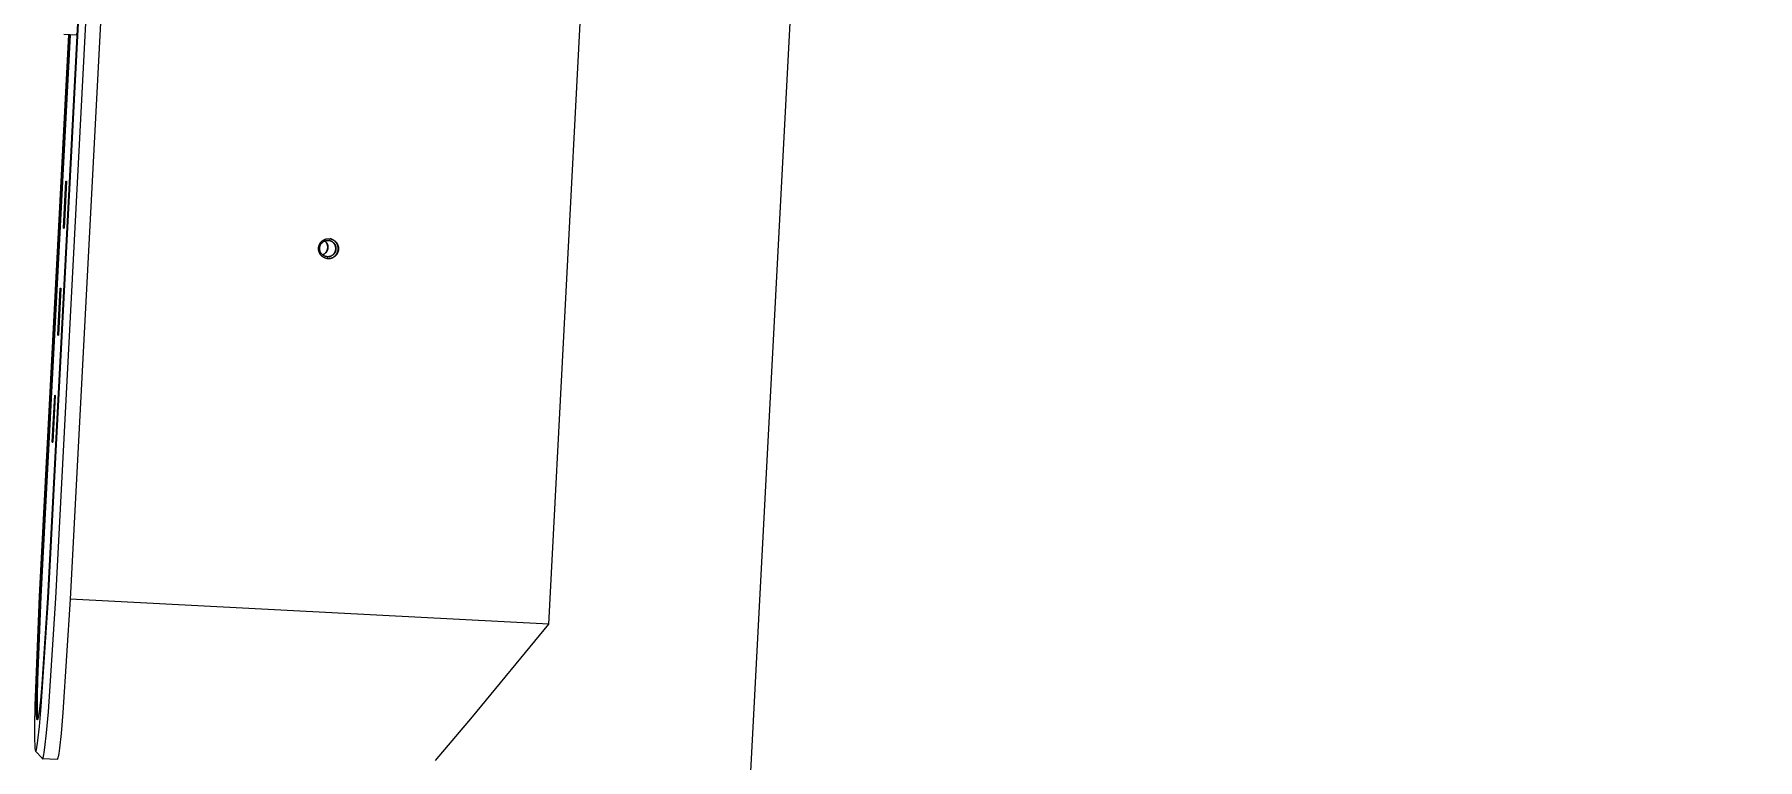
# Model space of a CAD drawing. Header units: millimetres. Extents: x 492 to 7139, y 278 to 5201.
# Drawn here: x 3742.8 to 4217.4, y 3111 to 3310.5 of the extents above; entities that cross this region are included whole.
import ezdxf

# ---------------------------------------------------------------- set-up
doc = ezdxf.new("R2010")
doc.units = ezdxf.units.MM
doc.layers.add('ZANO_R', color=7, linetype='Continuous', lineweight=0)
doc.layers.add('ZANO_W', color=1, linetype='Continuous', lineweight=0)
doc.styles.get("Standard").update_dxf_attribs({"font": 'arial.ttf'})
doc.dimstyles.new('pl i ang', dxfattribs={"dimtxt": 50, "dimasz": 50, "dimexe": 1.25, "dimexo": 0.625, "dimgap": 10, "dimtad": 1, "dimtoh": 1, "dimtxsty": 'Standard', "dimcen": 2.5, "dimclrd": 1, "dimclre": 1, "dimclrt": 1, "dimadec": 0, "dimazin": 0, "dimtfac": 1, "dimtmove": 0, "dimatfit": 3, "dimfxl": 1, "dimarcsym": 1})

# ---------------------------------------------------------------- blocks, each defined once
blk = doc.blocks.new('*D401')
at = {"layer": 'ZANO_W', "color": 1, "lineweight": -2}
blk.add_arc((3923.3, 2788.65), 669.35, 3.42447, 83.57553, dxfattribs=at)
at = {"layer": 'ZANO_W', "color": 1}
for points in [[(3998.75, 3460.44), (3997.65, 3447.15), (3958.33, 3457.08)], [(4584.8, 2828.43), (4598.12, 2828.83), (4592.65, 2788.65)]]:
    blk.add_solid(points, dxfattribs=at)
at = {"layer": 'ZANO_W', "color": 1, "insert": (4431.09, 3270.52), "char_height": 40, "attachment_point": 5, "rotation": 313.5}
blk.add_mtext('87%%d', dxfattribs=at)

msp = doc.modelspace()

# ---------------------------------------------------------------- linework, layer by layer
at = {"layer": 'ZANO_R'}
for p, q in [((4033.78, 4896.64), (3923.8, 2798.05)), ((3767.32, 3554.96), (3746.41, 3155.51)), ((3746.67, 3155.47), (3767.58, 3554.92)), ((3748.73, 3155.35), (3769.64, 3554.8)), ((3773.63, 3554.59), (3752.72, 3155.14)), ((3884.48, 3148.26), (3905.39, 3547.71)), ((3752.22, 3310.45), (3744.12, 3155.89)), ((3744.38, 3155.84), (3752.48, 3310.43)), ((3752.68, 3310.42), (3744.59, 3155.83)), ((3754.45, 3310.33), (3750.96, 3310.51)), ((3754.45, 3310.33), (3754.54, 3310.82)), ((3750.82, 3257.24), (3751.5, 3270.14)), ((3751.68, 3270.11), (3751, 3257.21)), ((3751.5, 3270.14), (3751.68, 3270.11)), ((3751, 3257.21), (3750.82, 3257.24)), ((3750.82, 3257.24), (3751, 3257.23)), ((3821.08, 3251.71), (3821.09, 3251.8)), ((3821.08, 3251.61), (3821.08, 3251.71)), ((3821.08, 3251.51), (3821.08, 3251.61)), ((3821.08, 3251.42), (3821.08, 3251.51)), ((3821.09, 3251.32), (3821.08, 3251.42)), ((3821.09, 3251.8), (3821.1, 3251.9)), ((3821.1, 3251.23), (3821.09, 3251.32)), ((3821.1, 3251.9), (3821.11, 3251.99)), ((3821.11, 3251.13), (3821.1, 3251.23)), ((3821.11, 3251.99), (3821.13, 3252.09)), ((3821.13, 3251.04), (3821.11, 3251.13)), ((3821.13, 3252.09), (3821.15, 3252.18)), ((3821.15, 3250.94), (3821.13, 3251.04)), ((3821.15, 3252.18), (3821.17, 3252.27)), ((3821.17, 3250.85), (3821.15, 3250.94)), ((3821.17, 3252.27), (3821.2, 3252.37)), ((3821.2, 3250.76), (3821.17, 3250.85)), ((3821.2, 3252.37), (3821.23, 3252.46)), ((3821.23, 3250.67), (3821.2, 3250.76)), ((3821.23, 3252.46), (3821.26, 3252.55)), ((3821.26, 3250.58), (3821.23, 3250.67)), ((3821.26, 3252.55), (3821.3, 3252.64)), ((3821.3, 3250.49), (3821.26, 3250.58)), ((3821.3, 3252.64), (3821.34, 3252.72)), ((3821.34, 3250.4), (3821.3, 3250.49)), ((3821.34, 3252.72), (3821.38, 3252.81)), ((3821.38, 3252.81), (3821.42, 3252.9)), ((3821.38, 3251.64), (3821.39, 3251.71)), ((3821.38, 3251.56), (3821.38, 3251.64)), ((3821.39, 3251.48), (3821.38, 3251.56)), ((3821.39, 3251.79), (3821.4, 3251.87)), ((3821.39, 3251.71), (3821.39, 3251.79)), ((3821.39, 3251.4), (3821.39, 3251.48)), ((3821.4, 3251.33), (3821.39, 3251.4)), ((3821.4, 3251.87), (3821.41, 3251.94)), ((3821.41, 3251.25), (3821.4, 3251.33)), ((3821.41, 3251.94), (3821.42, 3252.02)), ((3821.42, 3251.17), (3821.41, 3251.25)), ((3821.42, 3252.9), (3821.47, 3252.98)), ((3821.42, 3252.02), (3821.44, 3252.1)), ((3821.44, 3251.1), (3821.42, 3251.17)), ((3821.44, 3252.1), (3821.46, 3252.17)), ((3821.46, 3251.02), (3821.44, 3251.1)), ((3821.46, 3252.17), (3821.48, 3252.25)), ((3821.48, 3250.95), (3821.46, 3251.02)), ((3821.47, 3252.98), (3821.52, 3253.06)), ((3821.48, 3252.25), (3821.5, 3252.32)), ((3821.5, 3250.87), (3821.48, 3250.95)), ((3821.5, 3252.32), (3821.53, 3252.39)), ((3821.53, 3250.8), (3821.5, 3250.87)), ((3821.52, 3253.06), (3821.58, 3253.14)), ((3821.53, 3252.39), (3821.56, 3252.47)), ((3821.56, 3250.73), (3821.53, 3250.8)), ((3821.56, 3252.47), (3821.59, 3252.54)), ((3821.59, 3250.66), (3821.56, 3250.73)), ((3821.58, 3253.14), (3821.63, 3253.22)), ((3821.59, 3252.54), (3821.62, 3252.61)), ((3821.62, 3250.59), (3821.59, 3250.66)), ((3821.62, 3252.61), (3821.66, 3252.68)), ((3821.66, 3250.52), (3821.62, 3250.59)), ((3821.63, 3253.22), (3821.69, 3253.29)), ((3821.66, 3252.68), (3821.7, 3252.74)), ((3821.7, 3250.45), (3821.66, 3250.52)), ((3821.69, 3253.29), (3821.75, 3253.37)), ((3821.7, 3252.74), (3821.74, 3252.81)), ((3821.74, 3250.38), (3821.7, 3250.45)), ((3821.74, 3252.81), (3821.78, 3252.87)), ((3821.75, 3253.37), (3821.82, 3253.44)), ((3821.78, 3252.87), (3821.83, 3252.94)), ((3821.82, 3253.44), (3821.88, 3253.51)), ((3821.83, 3252.94), (3821.87, 3253)), ((3821.87, 3253), (3821.92, 3253.06)), ((3821.88, 3253.51), (3821.95, 3253.57)), ((3821.92, 3253.06), (3821.98, 3253.12)), ((3821.95, 3253.57), (3822.02, 3253.64)), ((3821.98, 3253.12), (3822.03, 3253.17)), ((3822.02, 3253.64), (3822.1, 3253.7)), ((3822.03, 3253.17), (3822.08, 3253.23)), ((3822.08, 3253.23), (3822.14, 3253.28)), ((3822.1, 3253.7), (3822.17, 3253.76)), ((3822.14, 3253.28), (3822.2, 3253.33)), ((3822.17, 3253.76), (3822.25, 3253.82)), ((3822.2, 3253.33), (3822.26, 3253.38)), ((3822.25, 3253.82), (3822.33, 3253.87)), ((3822.26, 3253.38), (3822.32, 3253.43)), ((3822.32, 3253.43), (3822.39, 3253.47)), ((3822.33, 3253.87), (3822.41, 3253.92)), ((3822.39, 3253.47), (3822.45, 3253.51)), ((3822.41, 3253.92), (3822.5, 3253.97)), ((3822.45, 3253.51), (3822.52, 3253.55)), ((3822.5, 3253.97), (3822.58, 3254.01)), ((3822.52, 3253.55), (3822.59, 3253.59)), ((3822.58, 3254.01), (3822.67, 3254.05)), ((3822.59, 3253.59), (3822.66, 3253.62)), ((3822.66, 3253.62), (3822.73, 3253.66)), ((3822.67, 3254.05), (3822.75, 3254.09)), ((3822.73, 3253.66), (3822.8, 3253.69)), ((3822.75, 3254.09), (3822.84, 3254.13)), ((3822.8, 3253.69), (3822.87, 3253.71)), ((3822.87, 3253.64), (3822.81, 3253.69)), ((3822.84, 3254.13), (3822.93, 3254.16)), ((3822.84, 3253.7), (3822.9, 3253.65)), ((3822.87, 3253.71), (3822.95, 3253.74)), ((3822.92, 3253.59), (3822.87, 3253.64)), ((3822.9, 3253.65), (3822.96, 3253.6)), ((3822.98, 3253.53), (3822.92, 3253.59)), ((3822.93, 3254.16), (3823.02, 3254.19)), ((3822.95, 3253.74), (3823.02, 3253.76)), ((3822.95, 3250.39), (3823.01, 3250.45)), ((3822.96, 3253.6), (3823.02, 3253.54)), ((3823.03, 3253.48), (3822.98, 3253.53)), ((3823.01, 3250.45), (3823.06, 3250.5)), ((3823.02, 3254.19), (3823.12, 3254.22)), ((3823.02, 3253.76), (3823.1, 3253.78)), ((3823.02, 3253.54), (3823.07, 3253.49)), ((3823.08, 3253.42), (3823.03, 3253.48)), ((3823.09, 3250.46), (3823.03, 3250.4)), ((3823.06, 3250.5), (3823.11, 3250.56)), ((3823.07, 3253.49), (3823.12, 3253.43)), ((3823.13, 3253.36), (3823.08, 3253.42)), ((3823.14, 3250.51), (3823.09, 3250.46)), ((3823.1, 3253.78), (3823.17, 3253.8)), ((3823.11, 3250.56), (3823.16, 3250.63)), ((3823.12, 3254.22), (3823.21, 3254.24)), ((3823.12, 3253.43), (3823.17, 3253.37)), ((3823.17, 3253.3), (3823.13, 3253.36)), ((3823.18, 3250.57), (3823.14, 3250.51)), ((3823.16, 3250.63), (3823.2, 3250.69)), ((3823.17, 3253.8), (3823.25, 3253.81)), ((3823.17, 3253.37), (3823.22, 3253.31)), ((3823.22, 3253.23), (3823.17, 3253.3)), ((3823.23, 3250.63), (3823.18, 3250.57)), ((3823.2, 3250.69), (3823.25, 3250.75)), ((3823.21, 3254.24), (3823.3, 3254.26)), ((3823.22, 3253.31), (3823.26, 3253.24)), ((3823.26, 3253.17), (3823.22, 3253.23)), ((3823.27, 3250.7), (3823.23, 3250.63)), ((3823.25, 3253.81), (3823.32, 3253.82)), ((3823.25, 3250.75), (3823.29, 3250.82)), ((3823.26, 3253.24), (3823.31, 3253.18)), ((3823.3, 3253.1), (3823.26, 3253.17)), ((3823.32, 3250.76), (3823.27, 3250.7)), ((3823.29, 3250.82), (3823.33, 3250.89)), ((3823.3, 3254.26), (3823.4, 3254.28)), ((3823.34, 3253.04), (3823.3, 3253.1)), ((3823.31, 3253.18), (3823.35, 3253.11)), ((3823.32, 3253.82), (3823.4, 3253.83)), ((3823.36, 3250.83), (3823.32, 3250.76)), ((3823.33, 3250.89), (3823.36, 3250.96)), ((3823.37, 3252.97), (3823.34, 3253.04)), ((3823.35, 3253.11), (3823.39, 3253.05)), ((3823.36, 3250.96), (3823.4, 3251.03)), ((3823.39, 3250.89), (3823.36, 3250.83)), ((3823.41, 3252.9), (3823.37, 3252.97)), ((3823.39, 3253.05), (3823.42, 3252.98)), ((3823.43, 3250.96), (3823.39, 3250.89)), ((3823.4, 3254.28), (3823.49, 3254.29)), ((3823.4, 3253.83), (3823.48, 3253.84)), ((3823.4, 3251.03), (3823.43, 3251.1)), ((3823.44, 3252.83), (3823.41, 3252.9)), ((3823.42, 3252.98), (3823.46, 3252.91)), ((3823.43, 3251.1), (3823.46, 3251.17)), ((3823.46, 3251.03), (3823.43, 3250.96)), ((3823.46, 3252.76), (3823.44, 3252.83)), ((3823.46, 3252.91), (3823.49, 3252.84)), ((3823.49, 3252.69), (3823.46, 3252.76)), ((3823.46, 3251.17), (3823.48, 3251.25)), ((3823.49, 3251.1), (3823.46, 3251.03)), ((3823.48, 3253.84), (3823.56, 3253.84)), ((3823.48, 3251.25), (3823.51, 3251.32)), ((3823.49, 3254.29), (3823.59, 3254.3)), ((3823.49, 3252.84), (3823.52, 3252.76)), ((3823.51, 3252.61), (3823.49, 3252.69)), ((3823.52, 3251.17), (3823.49, 3251.1)), ((3823.53, 3252.54), (3823.51, 3252.61)), ((3823.51, 3251.32), (3823.53, 3251.39)), ((3823.52, 3252.76), (3823.54, 3252.69)), ((3823.55, 3251.24), (3823.52, 3251.17)), ((3823.55, 3252.46), (3823.53, 3252.54)), ((3823.53, 3251.39), (3823.55, 3251.47)), ((3823.54, 3252.69), (3823.57, 3252.62)), ((3823.57, 3252.39), (3823.55, 3252.46)), ((3823.55, 3251.47), (3823.56, 3251.55)), ((3823.57, 3251.32), (3823.55, 3251.24)), ((3823.56, 3253.84), (3823.63, 3253.85)), ((3823.56, 3251.55), (3823.58, 3251.62)), ((3823.57, 3252.62), (3823.59, 3252.54)), ((3823.58, 3252.31), (3823.57, 3252.39)), ((3823.59, 3251.39), (3823.57, 3251.32)), ((3823.59, 3252.24), (3823.58, 3252.31)), ((3823.58, 3251.62), (3823.59, 3251.7)), ((3823.59, 3254.3), (3823.68, 3254.31)), ((3823.59, 3252.54), (3823.61, 3252.47)), ((3823.6, 3252.16), (3823.59, 3252.24)), ((3823.59, 3251.7), (3823.6, 3251.78)), ((3823.61, 3251.47), (3823.59, 3251.39)), ((3823.6, 3252.09), (3823.6, 3252.16)), ((3823.6, 3252.01), (3823.6, 3252.09)), ((3823.6, 3251.93), (3823.6, 3252.01)), ((3823.6, 3251.86), (3823.6, 3251.93)), ((3823.6, 3251.78), (3823.6, 3251.86)), ((3823.61, 3252.47), (3823.62, 3252.39)), ((3823.63, 3251.54), (3823.61, 3251.47)), ((3823.62, 3252.39), (3823.64, 3252.31)), ((3823.63, 3253.85), (3823.71, 3253.84)), ((3823.64, 3251.62), (3823.63, 3251.54)), ((3823.64, 3252.31), (3823.65, 3252.23)), ((3823.65, 3251.69), (3823.64, 3251.62)), ((3823.65, 3252.23), (3823.66, 3252.16)), ((3823.66, 3251.77), (3823.65, 3251.69)), ((3823.66, 3252.16), (3823.66, 3252.08)), ((3823.66, 3252.08), (3823.66, 3252)), ((3823.66, 3252), (3823.66, 3251.92)), ((3823.66, 3251.92), (3823.66, 3251.85)), ((3823.66, 3251.85), (3823.66, 3251.77)), ((3823.68, 3254.31), (3823.78, 3254.31)), ((3823.71, 3253.84), (3823.79, 3253.84)), ((3823.78, 3254.31), (3823.88, 3254.31)), ((3823.79, 3253.84), (3823.87, 3253.83)), ((3823.87, 3253.83), (3823.94, 3253.82)), ((3823.88, 3254.31), (3823.97, 3254.31)), ((3823.94, 3253.82), (3824.02, 3253.81)), ((3823.97, 3254.31), (3824.07, 3254.3)), ((3824.02, 3253.81), (3824.1, 3253.8)), ((3824.07, 3254.3), (3824.16, 3254.29)), ((3824.1, 3253.8), (3824.17, 3253.78)), ((3824.17, 3253.77), (3824.1, 3253.79)), ((3824.16, 3254.29), (3824.26, 3254.28)), ((3824.17, 3253.78), (3824.25, 3253.76)), ((3824.25, 3253.75), (3824.17, 3253.77)), ((3824.35, 3254.26), (3824.25, 3254.28)), ((3824.25, 3253.76), (3824.32, 3253.74)), ((3824.32, 3253.73), (3824.25, 3253.75)), ((3824.26, 3254.28), (3824.35, 3254.26)), ((3824.32, 3253.74), (3824.4, 3253.71)), ((3824.39, 3253.7), (3824.32, 3253.73)), ((3824.44, 3254.24), (3824.35, 3254.26)), ((3824.35, 3254.26), (3824.45, 3254.24)), ((3824.47, 3253.67), (3824.39, 3253.7)), ((3824.4, 3253.71), (3824.47, 3253.68)), ((3824.53, 3254.21), (3824.44, 3254.24)), ((3824.45, 3254.24), (3824.54, 3254.22)), ((3824.47, 3253.68), (3824.54, 3253.65)), ((3824.54, 3253.64), (3824.47, 3253.67)), ((3824.62, 3254.18), (3824.53, 3254.21)), ((3824.54, 3254.22), (3824.63, 3254.19)), ((3824.54, 3253.65), (3824.61, 3253.62)), ((3824.61, 3253.6), (3824.54, 3253.64)), ((3824.61, 3253.62), (3824.68, 3253.59)), ((3824.68, 3253.57), (3824.61, 3253.6)), ((3824.71, 3254.15), (3824.62, 3254.18)), ((3824.63, 3254.19), (3824.72, 3254.16)), ((3824.68, 3253.59), (3824.75, 3253.55)), ((3824.74, 3253.53), (3824.68, 3253.57)), ((3824.8, 3254.12), (3824.71, 3254.15)), ((3824.72, 3254.16), (3824.81, 3254.13)), ((3824.81, 3253.48), (3824.74, 3253.53)), ((3824.75, 3253.55), (3824.81, 3253.51)), ((3824.88, 3254.08), (3824.8, 3254.12)), ((3824.81, 3254.13), (3824.9, 3254.09)), ((3824.81, 3253.51), (3824.88, 3253.47)), ((3824.87, 3253.44), (3824.81, 3253.48)), ((3824.94, 3253.39), (3824.87, 3253.44)), ((3824.97, 3254.04), (3824.88, 3254.08)), ((3824.88, 3253.47), (3824.94, 3253.42)), ((3824.9, 3254.09), (3824.99, 3254.06)), ((3824.94, 3253.42), (3825.01, 3253.38)), ((3825, 3253.35), (3824.94, 3253.39)), ((3825.05, 3253.99), (3824.97, 3254.04)), ((3824.99, 3254.06), (3825.08, 3254.01)), ((3825.06, 3253.3), (3825, 3253.35)), ((3825.01, 3253.38), (3825.07, 3253.33)), ((3825.14, 3253.94), (3825.05, 3253.99)), ((3825.12, 3253.24), (3825.06, 3253.3)), ((3825.07, 3253.33), (3825.13, 3253.28)), ((3825.08, 3254.01), (3825.16, 3253.97)), ((3825.17, 3253.19), (3825.12, 3253.24)), ((3825.13, 3253.28), (3825.18, 3253.23)), ((3825.22, 3253.9), (3825.14, 3253.94)), ((3825.16, 3253.97), (3825.24, 3253.92)), ((3825.23, 3253.13), (3825.17, 3253.19)), ((3825.18, 3253.23), (3825.24, 3253.17)), ((3825.3, 3253.84), (3825.22, 3253.9)), ((3825.28, 3253.07), (3825.23, 3253.13)), ((3825.24, 3253.92), (3825.32, 3253.87)), ((3825.24, 3253.17), (3825.29, 3253.12)), ((3825.33, 3253.01), (3825.28, 3253.07)), ((3825.29, 3253.12), (3825.34, 3253.06)), ((3825.37, 3253.79), (3825.3, 3253.84)), ((3825.32, 3253.87), (3825.4, 3253.82)), ((3825.37, 3252.95), (3825.33, 3253.01)), ((3825.34, 3253.06), (3825.39, 3253)), ((3825.45, 3253.73), (3825.37, 3253.79)), ((3825.42, 3252.89), (3825.37, 3252.95)), ((3825.39, 3253), (3825.44, 3252.94)), ((3825.4, 3253.82), (3825.48, 3253.76)), ((3825.46, 3252.82), (3825.42, 3252.89)), ((3825.44, 3252.94), (3825.48, 3252.87)), ((3825.52, 3253.67), (3825.45, 3253.73)), ((3825.5, 3252.76), (3825.46, 3252.82)), ((3825.47, 3250.4), (3825.51, 3250.46)), ((3825.48, 3253.76), (3825.56, 3253.7)), ((3825.48, 3252.87), (3825.53, 3252.81)), ((3825.54, 3252.69), (3825.5, 3252.76)), ((3825.51, 3250.46), (3825.55, 3250.53)), ((3825.59, 3253.61), (3825.52, 3253.67)), ((3825.53, 3252.81), (3825.57, 3252.74)), ((3825.57, 3250.45), (3825.53, 3250.38)), ((3825.58, 3252.62), (3825.54, 3252.69)), ((3825.55, 3250.53), (3825.58, 3250.6)), ((3825.56, 3253.7), (3825.63, 3253.64)), ((3825.57, 3252.74), (3825.61, 3252.67)), ((3825.61, 3250.51), (3825.57, 3250.45)), ((3825.61, 3252.55), (3825.58, 3252.62)), ((3825.58, 3250.6), (3825.62, 3250.67)), ((3825.66, 3253.54), (3825.59, 3253.61)), ((3825.61, 3252.67), (3825.64, 3252.61)), ((3825.65, 3252.48), (3825.61, 3252.55)), ((3825.64, 3250.58), (3825.61, 3250.51)), ((3825.62, 3250.67), (3825.65, 3250.74)), ((3825.63, 3253.64), (3825.7, 3253.57)), ((3825.64, 3252.61), (3825.68, 3252.54)), ((3825.68, 3250.65), (3825.64, 3250.58)), ((3825.67, 3252.41), (3825.65, 3252.48)), ((3825.65, 3250.74), (3825.68, 3250.81)), ((3825.73, 3253.47), (3825.66, 3253.54)), ((3825.7, 3252.33), (3825.67, 3252.41)), ((3825.68, 3252.54), (3825.71, 3252.46)), ((3825.68, 3250.81), (3825.7, 3250.88)), ((3825.71, 3250.72), (3825.68, 3250.65)), ((3825.7, 3253.57), (3825.77, 3253.51)), ((3825.73, 3252.26), (3825.7, 3252.33)), ((3825.7, 3250.88), (3825.73, 3250.96)), ((3825.71, 3252.46), (3825.74, 3252.39)), ((3825.74, 3250.8), (3825.71, 3250.72)), ((3825.79, 3253.4), (3825.73, 3253.47)), ((3825.75, 3252.18), (3825.73, 3252.26)), ((3825.73, 3250.96), (3825.75, 3251.03)), ((3825.74, 3252.39), (3825.76, 3252.32)), ((3825.76, 3250.87), (3825.74, 3250.8)), ((3825.77, 3252.11), (3825.75, 3252.18)), ((3825.75, 3251.03), (3825.77, 3251.11)), ((3825.76, 3252.32), (3825.79, 3252.25)), ((3825.79, 3250.94), (3825.76, 3250.87)), ((3825.77, 3253.51), (3825.84, 3253.44)), ((3825.78, 3252.03), (3825.77, 3252.11)), ((3825.77, 3251.11), (3825.78, 3251.18)), ((3825.79, 3251.95), (3825.78, 3252.03)), ((3825.78, 3251.18), (3825.79, 3251.26)), ((3825.86, 3253.33), (3825.79, 3253.4)), ((3825.79, 3252.25), (3825.81, 3252.17)), ((3825.81, 3251.88), (3825.79, 3251.95)), ((3825.79, 3251.26), (3825.81, 3251.33)), ((3825.81, 3251.02), (3825.79, 3250.94)), ((3825.81, 3252.17), (3825.83, 3252.1)), ((3825.81, 3251.8), (3825.81, 3251.88)), ((3825.82, 3251.72), (3825.81, 3251.8)), ((3825.81, 3251.41), (3825.82, 3251.49)), ((3825.81, 3251.33), (3825.81, 3251.41)), ((3825.83, 3251.09), (3825.81, 3251.02)), ((3825.82, 3251.64), (3825.82, 3251.72)), ((3825.82, 3251.57), (3825.82, 3251.64)), ((3825.82, 3251.49), (3825.82, 3251.57)), ((3825.83, 3252.1), (3825.84, 3252.02)), ((3825.84, 3251.17), (3825.83, 3251.09)), ((3825.84, 3253.44), (3825.9, 3253.37)), ((3825.84, 3252.02), (3825.86, 3251.94)), ((3825.85, 3251.25), (3825.84, 3251.17)), ((3825.87, 3251.32), (3825.85, 3251.25)), ((3825.91, 3253.26), (3825.86, 3253.33)), ((3825.86, 3251.94), (3825.87, 3251.87)), ((3825.87, 3251.87), (3825.87, 3251.79)), ((3825.87, 3251.79), (3825.88, 3251.71)), ((3825.88, 3251.48), (3825.87, 3251.4)), ((3825.87, 3251.4), (3825.87, 3251.32)), ((3825.88, 3251.71), (3825.88, 3251.63)), ((3825.88, 3251.63), (3825.88, 3251.56)), ((3825.88, 3251.56), (3825.88, 3251.48)), ((3825.9, 3253.37), (3825.96, 3253.29)), ((3825.97, 3253.18), (3825.91, 3253.26)), ((3825.96, 3253.29), (3826.02, 3253.22)), ((3826.03, 3253.1), (3825.97, 3253.18)), ((3826.02, 3253.22), (3826.08, 3253.14)), ((3826.08, 3253.02), (3826.03, 3253.1)), ((3826.08, 3253.14), (3826.13, 3253.06)), ((3826.13, 3252.94), (3826.08, 3253.02)), ((3826.13, 3253.06), (3826.18, 3252.98)), ((3826.17, 3252.86), (3826.13, 3252.94)), ((3826.21, 3252.77), (3826.17, 3252.86)), ((3826.18, 3252.98), (3826.23, 3252.9)), ((3826.25, 3252.69), (3826.21, 3252.77)), ((3826.21, 3250.39), (3826.25, 3250.47)), ((3826.23, 3252.9), (3826.28, 3252.81)), ((3826.29, 3252.6), (3826.25, 3252.69)), ((3826.25, 3250.47), (3826.29, 3250.56)), ((3826.28, 3252.81), (3826.32, 3252.72)), ((3826.32, 3252.51), (3826.29, 3252.6)), ((3826.29, 3250.56), (3826.32, 3250.65)), ((3826.32, 3252.72), (3826.36, 3252.64)), ((3826.35, 3252.42), (3826.32, 3252.51)), ((3826.32, 3250.65), (3826.36, 3250.74)), ((3826.36, 3250.49), (3826.32, 3250.4)), ((3826.38, 3252.33), (3826.35, 3252.42)), ((3826.36, 3252.64), (3826.39, 3252.55)), ((3826.36, 3250.74), (3826.38, 3250.83)), ((3826.39, 3250.58), (3826.36, 3250.49)), ((3826.41, 3252.24), (3826.38, 3252.33)), ((3826.38, 3250.83), (3826.41, 3250.92)), ((3826.39, 3252.55), (3826.43, 3252.46)), ((3826.43, 3250.67), (3826.39, 3250.58)), ((3826.43, 3252.15), (3826.41, 3252.24)), ((3826.41, 3250.92), (3826.43, 3251.01)), ((3826.43, 3252.46), (3826.46, 3252.37)), ((3826.45, 3252.05), (3826.43, 3252.15)), ((3826.43, 3251.01), (3826.45, 3251.11)), ((3826.46, 3250.76), (3826.43, 3250.67)), ((3826.46, 3251.96), (3826.45, 3252.05)), ((3826.45, 3251.11), (3826.46, 3251.2)), ((3826.46, 3252.37), (3826.48, 3252.27)), ((3826.47, 3251.86), (3826.46, 3251.96)), ((3826.46, 3251.2), (3826.47, 3251.3)), ((3826.48, 3250.85), (3826.46, 3250.76)), ((3826.48, 3251.77), (3826.47, 3251.86)), ((3826.47, 3251.3), (3826.48, 3251.39)), ((3826.48, 3252.27), (3826.51, 3252.18)), ((3826.48, 3251.67), (3826.48, 3251.77)), ((3826.49, 3251.58), (3826.48, 3251.67)), ((3826.48, 3251.39), (3826.49, 3251.48)), ((3826.51, 3250.94), (3826.48, 3250.85)), ((3826.49, 3251.48), (3826.49, 3251.58)), ((3826.51, 3252.18), (3826.53, 3252.09)), ((3826.53, 3251.04), (3826.51, 3250.94)), ((3826.53, 3252.09), (3826.54, 3251.99)), ((3826.54, 3251.13), (3826.53, 3251.04)), ((3826.54, 3251.99), (3826.56, 3251.9)), ((3826.56, 3251.23), (3826.54, 3251.13)), ((3826.56, 3251.9), (3826.57, 3251.8)), ((3826.57, 3251.32), (3826.56, 3251.23)), ((3826.57, 3251.8), (3826.57, 3251.71)), ((3826.57, 3251.71), (3826.58, 3251.61)), ((3826.58, 3251.52), (3826.57, 3251.42)), ((3826.57, 3251.42), (3826.57, 3251.32)), ((3826.58, 3251.61), (3826.58, 3251.52)), ((3821.38, 3250.31), (3821.34, 3250.4)), ((3821.42, 3250.23), (3821.38, 3250.31)), ((3821.47, 3250.15), (3821.42, 3250.23)), ((3821.52, 3250.07), (3821.47, 3250.15)), ((3821.58, 3249.99), (3821.52, 3250.07)), ((3821.63, 3249.91), (3821.58, 3249.99)), ((3821.69, 3249.83), (3821.63, 3249.91)), ((3821.75, 3249.76), (3821.69, 3249.83)), ((3821.78, 3250.32), (3821.74, 3250.38)), ((3821.82, 3249.69), (3821.75, 3249.76)), ((3821.83, 3250.25), (3821.78, 3250.32)), ((3821.88, 3249.62), (3821.82, 3249.69)), ((3821.87, 3250.19), (3821.83, 3250.25)), ((3821.92, 3250.13), (3821.87, 3250.19)), ((3821.95, 3249.55), (3821.88, 3249.62)), ((3821.97, 3250.08), (3821.92, 3250.13)), ((3822.02, 3249.49), (3821.95, 3249.55)), ((3822.03, 3250.02), (3821.97, 3250.08)), ((3822.1, 3249.43), (3822.02, 3249.49)), ((3822.08, 3249.96), (3822.03, 3250.02)), ((3822.14, 3249.91), (3822.08, 3249.96)), ((3822.17, 3249.37), (3822.1, 3249.43)), ((3822.2, 3249.86), (3822.14, 3249.91)), ((3822.25, 3249.31), (3822.17, 3249.37)), ((3822.18, 3249.88), (3822.25, 3249.91)), ((3822.26, 3249.81), (3822.2, 3249.86)), ((3822.28, 3249.88), (3822.21, 3249.86)), ((3822.25, 3249.91), (3822.32, 3249.94)), ((3822.33, 3249.26), (3822.25, 3249.31)), ((3822.32, 3249.77), (3822.26, 3249.81)), ((3822.35, 3249.92), (3822.28, 3249.88)), ((3822.32, 3249.94), (3822.39, 3249.98)), ((3822.39, 3249.72), (3822.32, 3249.77)), ((3822.41, 3249.21), (3822.33, 3249.26)), ((3822.42, 3249.95), (3822.35, 3249.92)), ((3822.39, 3249.98), (3822.46, 3250.01)), ((3822.45, 3249.68), (3822.39, 3249.72)), ((3822.5, 3249.16), (3822.41, 3249.21)), ((3822.48, 3249.98), (3822.42, 3249.95)), ((3822.52, 3249.64), (3822.45, 3249.68)), ((3822.46, 3250.01), (3822.53, 3250.05)), ((3822.55, 3250.02), (3822.48, 3249.98)), ((3822.58, 3249.11), (3822.5, 3249.16)), ((3822.59, 3249.6), (3822.52, 3249.64)), ((3822.53, 3250.05), (3822.59, 3250.09)), ((3822.62, 3250.06), (3822.55, 3250.02)), ((3822.67, 3249.07), (3822.58, 3249.11)), ((3822.59, 3250.09), (3822.66, 3250.14)), ((3822.66, 3249.57), (3822.59, 3249.6)), ((3822.68, 3250.1), (3822.62, 3250.06)), ((3822.66, 3250.14), (3822.72, 3250.18)), ((3822.73, 3249.54), (3822.66, 3249.57)), ((3822.75, 3249.03), (3822.67, 3249.07)), ((3822.74, 3250.15), (3822.68, 3250.1)), ((3822.72, 3250.18), (3822.78, 3250.23)), ((3822.8, 3249.51), (3822.73, 3249.54)), ((3822.81, 3250.19), (3822.74, 3250.15)), ((3822.84, 3249), (3822.75, 3249.03)), ((3822.78, 3250.23), (3822.84, 3250.28)), ((3822.87, 3249.48), (3822.8, 3249.51)), ((3822.86, 3250.24), (3822.81, 3250.19)), ((3822.84, 3250.28), (3822.9, 3250.34)), ((3822.93, 3248.96), (3822.84, 3249)), ((3822.92, 3250.29), (3822.86, 3250.24)), ((3822.94, 3249.45), (3822.87, 3249.48)), ((3822.9, 3250.34), (3822.95, 3250.39)), ((3822.98, 3250.34), (3822.92, 3250.29)), ((3823.02, 3248.93), (3822.93, 3248.96)), ((3823.02, 3249.43), (3822.94, 3249.45)), ((3823.03, 3250.4), (3822.98, 3250.34)), ((3823.09, 3249.41), (3823.02, 3249.43)), ((3823.12, 3248.91), (3823.02, 3248.93)), ((3823.17, 3249.39), (3823.09, 3249.41)), ((3823.21, 3248.88), (3823.12, 3248.91)), ((3823.25, 3249.38), (3823.17, 3249.39)), ((3823.3, 3248.86), (3823.21, 3248.88)), ((3823.32, 3249.37), (3823.25, 3249.38)), ((3823.4, 3248.85), (3823.3, 3248.86)), ((3823.4, 3249.36), (3823.32, 3249.37)), ((3823.35, 3248.86), (3823.43, 3248.85)), ((3823.36, 3249.37), (3823.43, 3249.36)), ((3823.48, 3249.35), (3823.4, 3249.36)), ((3823.49, 3248.83), (3823.4, 3248.85)), ((3823.43, 3249.36), (3823.51, 3249.36)), ((3823.43, 3248.85), (3823.51, 3248.84)), ((3823.55, 3249.35), (3823.48, 3249.35)), ((3823.59, 3248.82), (3823.49, 3248.83)), ((3823.51, 3249.36), (3823.59, 3249.36)), ((3823.51, 3248.84), (3823.59, 3248.83)), ((3823.63, 3249.35), (3823.55, 3249.35)), ((3823.59, 3249.36), (3823.66, 3249.36)), ((3823.59, 3248.83), (3823.69, 3248.83)), ((3823.68, 3248.82), (3823.59, 3248.83)), ((3823.68, 3248.82), (3823.59, 3248.82)), ((3823.71, 3249.35), (3823.63, 3249.35)), ((3823.66, 3249.36), (3823.74, 3249.36)), ((3823.78, 3248.81), (3823.68, 3248.82)), ((3823.69, 3248.83), (3823.78, 3248.83)), ((3823.79, 3249.35), (3823.71, 3249.35)), ((3823.74, 3249.36), (3823.82, 3249.37)), ((3823.78, 3248.83), (3823.88, 3248.83)), ((3823.88, 3248.81), (3823.78, 3248.81)), ((3823.86, 3249.36), (3823.79, 3249.35)), ((3823.82, 3249.37), (3823.89, 3249.38)), ((3823.94, 3249.37), (3823.86, 3249.36)), ((3823.88, 3248.83), (3823.97, 3248.84)), ((3823.97, 3248.82), (3823.88, 3248.81)), ((3823.89, 3249.38), (3823.97, 3249.39)), ((3824.02, 3249.38), (3823.94, 3249.37)), ((3823.97, 3249.39), (3824.05, 3249.41)), ((3823.97, 3248.84), (3824.07, 3248.85)), ((3824.07, 3248.82), (3823.97, 3248.82)), ((3824.09, 3249.39), (3824.02, 3249.38)), ((3824.05, 3249.41), (3824.12, 3249.42)), ((3824.07, 3248.85), (3824.16, 3248.86)), ((3824.16, 3248.83), (3824.07, 3248.82)), ((3824.17, 3249.41), (3824.09, 3249.39)), ((3824.12, 3249.42), (3824.2, 3249.44)), ((3824.16, 3248.86), (3824.26, 3248.88)), ((3824.26, 3248.85), (3824.16, 3248.83)), ((3824.25, 3249.43), (3824.17, 3249.41)), ((3824.2, 3249.44), (3824.27, 3249.47)), ((3824.32, 3249.45), (3824.25, 3249.43)), ((3824.26, 3248.88), (3824.35, 3248.9)), ((3824.35, 3248.86), (3824.26, 3248.85)), ((3824.27, 3249.47), (3824.34, 3249.49)), ((3824.39, 3249.48), (3824.32, 3249.45)), ((3824.34, 3249.49), (3824.42, 3249.52)), ((3824.35, 3248.9), (3824.44, 3248.92)), ((3824.45, 3248.88), (3824.35, 3248.86)), ((3824.47, 3249.51), (3824.39, 3249.48)), ((3824.42, 3249.52), (3824.49, 3249.55)), ((3824.44, 3248.92), (3824.53, 3248.95)), ((3824.54, 3248.91), (3824.45, 3248.88)), ((3824.54, 3249.54), (3824.47, 3249.51)), ((3824.49, 3249.55), (3824.56, 3249.58)), ((3824.53, 3248.95), (3824.62, 3248.97)), ((3824.61, 3249.57), (3824.54, 3249.54)), ((3824.63, 3248.93), (3824.54, 3248.91)), ((3824.56, 3249.58), (3824.63, 3249.62)), ((3824.68, 3249.6), (3824.61, 3249.57)), ((3824.62, 3248.97), (3824.71, 3249.01)), ((3824.63, 3249.62), (3824.69, 3249.65)), ((3824.72, 3248.96), (3824.63, 3248.93)), ((3824.75, 3249.64), (3824.68, 3249.6)), ((3824.69, 3249.65), (3824.76, 3249.69)), ((3824.71, 3249.01), (3824.8, 3249.04)), ((3824.81, 3249), (3824.72, 3248.96)), ((3824.81, 3249.68), (3824.75, 3249.64)), ((3824.76, 3249.69), (3824.83, 3249.74)), ((3824.8, 3249.04), (3824.89, 3249.08)), ((3824.88, 3249.72), (3824.81, 3249.68)), ((3824.9, 3249.03), (3824.81, 3249)), ((3824.83, 3249.74), (3824.89, 3249.78)), ((3824.94, 3249.77), (3824.88, 3249.72)), ((3824.89, 3249.78), (3824.95, 3249.83)), ((3824.89, 3249.08), (3824.97, 3249.12)), ((3824.99, 3249.07), (3824.9, 3249.03)), ((3825, 3249.81), (3824.94, 3249.77)), ((3824.95, 3249.83), (3825.01, 3249.88)), ((3824.97, 3249.12), (3825.06, 3249.17)), ((3825.08, 3249.11), (3824.99, 3249.07)), ((3825.06, 3249.86), (3825, 3249.81)), ((3825.01, 3249.88), (3825.07, 3249.93)), ((3825.12, 3249.91), (3825.06, 3249.86)), ((3825.06, 3249.17), (3825.14, 3249.21)), ((3825.07, 3249.93), (3825.13, 3249.98)), ((3825.16, 3249.16), (3825.08, 3249.11)), ((3825.18, 3249.96), (3825.12, 3249.91)), ((3825.13, 3249.98), (3825.18, 3250.03)), ((3825.14, 3249.21), (3825.22, 3249.26)), ((3825.24, 3249.21), (3825.16, 3249.16)), ((3825.18, 3250.03), (3825.23, 3250.09)), ((3825.24, 3250.02), (3825.18, 3249.96)), ((3825.22, 3249.26), (3825.3, 3249.32)), ((3825.23, 3250.09), (3825.29, 3250.15)), ((3825.29, 3250.07), (3825.24, 3250.02)), ((3825.33, 3249.26), (3825.24, 3249.21)), ((3825.29, 3250.15), (3825.33, 3250.21)), ((3825.34, 3250.13), (3825.29, 3250.07)), ((3825.3, 3249.32), (3825.38, 3249.37)), ((3825.33, 3250.21), (3825.38, 3250.27)), ((3825.4, 3249.31), (3825.33, 3249.26)), ((3825.39, 3250.19), (3825.34, 3250.13)), ((3825.38, 3250.27), (3825.43, 3250.33)), ((3825.38, 3249.37), (3825.45, 3249.43)), ((3825.44, 3250.25), (3825.39, 3250.19)), ((3825.48, 3249.37), (3825.4, 3249.31)), ((3825.43, 3250.33), (3825.47, 3250.4)), ((3825.48, 3250.32), (3825.44, 3250.25)), ((3825.45, 3249.43), (3825.52, 3249.49)), ((3825.53, 3250.38), (3825.48, 3250.32)), ((3825.56, 3249.43), (3825.48, 3249.37)), ((3825.52, 3249.49), (3825.6, 3249.55)), ((3825.63, 3249.49), (3825.56, 3249.43)), ((3825.6, 3249.55), (3825.66, 3249.62)), ((3825.7, 3249.55), (3825.63, 3249.49)), ((3825.66, 3249.62), (3825.73, 3249.68)), ((3825.77, 3249.62), (3825.7, 3249.55)), ((3825.73, 3249.68), (3825.8, 3249.75)), ((3825.84, 3249.69), (3825.77, 3249.62)), ((3825.8, 3249.75), (3825.86, 3249.83)), ((3825.9, 3249.76), (3825.84, 3249.69)), ((3825.86, 3249.83), (3825.92, 3249.9)), ((3825.96, 3249.83), (3825.9, 3249.76)), ((3825.92, 3249.9), (3825.97, 3249.98)), ((3826.02, 3249.91), (3825.96, 3249.83)), ((3825.97, 3249.98), (3826.03, 3250.06)), ((3826.08, 3249.99), (3826.02, 3249.91)), ((3826.03, 3250.06), (3826.08, 3250.14)), ((3826.08, 3250.14), (3826.13, 3250.22)), ((3826.13, 3250.07), (3826.08, 3249.99)), ((3826.13, 3250.22), (3826.17, 3250.3)), ((3826.18, 3250.15), (3826.13, 3250.07)), ((3826.17, 3250.3), (3826.21, 3250.39)), ((3826.23, 3250.23), (3826.18, 3250.15)), ((3826.28, 3250.31), (3826.23, 3250.23)), ((3826.32, 3250.4), (3826.28, 3250.31)), ((3749.28, 3227.78), (3749.96, 3240.68)), ((3750.14, 3240.65), (3749.46, 3227.75)), ((3749.96, 3240.68), (3750.14, 3240.65)), ((3749.46, 3227.75), (3749.28, 3227.78)), ((3749.28, 3227.78), (3749.46, 3227.77)), ((3747.74, 3198.32), (3748.41, 3211.22)), ((3748.59, 3211.19), (3747.92, 3198.29)), ((3748.41, 3211.22), (3748.59, 3211.19)), ((3747.92, 3198.29), (3747.74, 3198.32)), ((3747.74, 3198.32), (3747.92, 3198.31)), ((3744.12, 3155.89), (3742.93, 3125.85)), ((3743.43, 3131.93), (3744.38, 3155.84)), ((3744.59, 3155.83), (3743.66, 3132.9)), ((3744.73, 3125.55), (3746.67, 3155.47)), ((3746.41, 3155.51), (3744.86, 3131.69)), ((3746.7, 3124.09), (3748.73, 3155.35)), ((3752.72, 3155.14), (3750.69, 3123.88)), ((3884.48, 3148.26), (3752.72, 3155.14)), ((3863.52, 3122.73), (3884.48, 3148.26)), ((3743.36, 3127.52), (3743.43, 3131.93)), ((3743.66, 3132.9), (3743.59, 3128.5)), ((3743.38, 3124.35), (3743.36, 3127.52)), ((3743.59, 3128.5), (3743.58, 3125.21)), ((3744.47, 3127.33), (3744.13, 3124.23)), ((3744.86, 3131.69), (3744.47, 3127.33)), ((3742.93, 3125.85), (3742.84, 3120.31)), ((3743.42, 3123.27), (3743.38, 3124.35)), ((3743.45, 3122.85), (3743.42, 3123.27)), ((3743.48, 3122.52), (3743.45, 3122.85)), ((3743.49, 3122.38), (3743.48, 3122.52)), ((3743.51, 3122.26), (3743.49, 3122.38)), ((3743.58, 3125.21), (3743.61, 3124.02)), ((3743.61, 3124.02), (3743.63, 3123.54)), ((3743.63, 3123.54), (3743.66, 3123.13)), ((3743.66, 3123.13), (3743.68, 3122.8)), ((3743.68, 3122.8), (3743.7, 3122.66)), ((3743.7, 3122.66), (3743.72, 3122.54)), ((3743.72, 3122.54), (3743.73, 3122.44)), ((3743.73, 3122.44), (3743.74, 3122.39)), ((3743.74, 3122.39), (3743.75, 3122.35)), ((3743.75, 3122.35), (3743.76, 3122.31)), ((3743.81, 3122.32), (3743.78, 3122.21)), ((3743.84, 3122.46), (3743.81, 3122.32)), ((3743.88, 3122.61), (3743.84, 3122.46)), ((3743.91, 3122.78), (3743.88, 3122.61)), ((3743.98, 3123.18), (3743.91, 3122.78)), ((3744.13, 3124.23), (3743.98, 3123.18)), ((3744.24, 3120.08), (3744.73, 3125.55)), ((3746.18, 3118.36), (3746.7, 3124.09)), ((3750.69, 3123.88), (3750.18, 3118.15)), ((3853.32, 3110.74), (3863.52, 3122.73)), ((3742.84, 3120.31), (3742.87, 3116.34)), ((3743.52, 3122.21), (3743.51, 3122.26)), ((3743.53, 3122.16), (3743.52, 3122.21)), ((3743.54, 3122.11), (3743.53, 3122.16)), ((3743.55, 3122.07), (3743.54, 3122.11)), ((3743.55, 3122.06), (3743.55, 3122.07)), ((3743.56, 3122.04), (3743.55, 3122.06)), ((3743.56, 3122.02), (3743.56, 3122.04)), ((3743.57, 3122.01), (3743.56, 3122.02)), ((3743.57, 3122), (3743.57, 3122.01)), ((3743.58, 3121.99), (3743.57, 3122)), ((3743.58, 3121.97), (3743.58, 3121.99)), ((3743.59, 3121.96), (3743.58, 3121.97)), ((3743.6, 3121.95), (3743.59, 3121.96)), ((3743.59, 3121.96), (3743.59, 3121.96)), ((3743.6, 3121.94), (3743.6, 3121.95)), ((3743.61, 3121.93), (3743.6, 3121.94)), ((3743.62, 3121.93), (3743.61, 3121.93)), ((3743.61, 3121.93), (3743.61, 3121.93)), ((3743.62, 3121.92), (3743.62, 3121.93)), ((3743.63, 3121.92), (3743.62, 3121.92)), ((3743.64, 3121.92), (3743.63, 3121.92)), ((3743.65, 3121.92), (3743.64, 3121.92)), ((3743.64, 3121.92), (3743.64, 3121.92)), ((3743.66, 3121.93), (3743.65, 3121.93)), ((3743.65, 3121.93), (3743.65, 3121.92)), ((3743.67, 3121.94), (3743.66, 3121.93)), ((3743.68, 3121.95), (3743.67, 3121.94)), ((3743.67, 3121.94), (3743.67, 3121.94)), ((3743.69, 3121.97), (3743.68, 3121.96)), ((3743.68, 3121.96), (3743.68, 3121.95)), ((3743.7, 3121.98), (3743.69, 3121.97)), ((3743.71, 3122), (3743.7, 3121.99)), ((3743.7, 3121.99), (3743.7, 3121.98)), ((3743.72, 3122.01), (3743.71, 3122)), ((3743.73, 3122.04), (3743.72, 3122.03)), ((3743.72, 3122.03), (3743.72, 3122.01)), ((3743.74, 3122.06), (3743.73, 3122.04)), ((3743.76, 3122.12), (3743.74, 3122.08)), ((3743.74, 3122.08), (3743.74, 3122.06)), ((3743.76, 3122.31), (3743.76, 3122.3)), ((3743.76, 3122.3), (3743.77, 3122.28)), ((3743.77, 3122.16), (3743.76, 3122.12)), ((3743.77, 3122.28), (3743.77, 3122.27)), ((3743.77, 3122.27), (3743.78, 3122.25)), ((3743.78, 3122.21), (3743.77, 3122.16)), ((3743.78, 3122.25), (3743.78, 3122.24)), ((3743.78, 3122.24), (3743.79, 3122.23)), ((3743.8, 3116.18), (3744.24, 3120.08)), ((3745.73, 3114.26), (3746.18, 3118.36)), ((3750.18, 3118.15), (3749.72, 3114.06)), ((3742.87, 3116.34), (3742.91, 3114.98)), ((3742.91, 3114.98), (3742.95, 3114.45)), ((3742.95, 3114.45), (3742.98, 3114.03)), ((3742.98, 3114.03), (3743, 3113.86)), ((3743, 3113.86), (3743.03, 3113.71)), ((3743.03, 3113.71), (3743.04, 3113.64)), ((3743.04, 3113.64), (3743.05, 3113.58)), ((3743.05, 3113.58), (3743.06, 3113.52)), ((3743.06, 3113.52), (3743.07, 3113.48)), ((3743.07, 3113.48), (3743.08, 3113.45)), ((3743.08, 3113.45), (3743.09, 3113.43)), ((3743.09, 3113.43), (3743.09, 3113.41)), ((3743.09, 3113.41), (3743.1, 3113.39)), ((3743.1, 3113.39), (3743.1, 3113.38)), ((3743.1, 3113.38), (3743.11, 3113.36)), ((3743.11, 3113.36), (3743.12, 3113.35)), ((3743.12, 3113.35), (3743.12, 3113.34)), ((3743.12, 3113.34), (3743.13, 3113.33)), ((3743.13, 3113.33), (3743.14, 3113.32)), ((3743.14, 3113.32), (3743.14, 3113.31)), ((3743.14, 3113.31), (3743.15, 3113.3)), ((3743.15, 3113.3), (3743.16, 3113.29)), ((3745.04, 3111.21), (3743.15, 3113.3)), ((3743.16, 3113.29), (3743.16, 3113.29)), ((3743.16, 3113.29), (3743.17, 3113.29)), ((3743.17, 3113.29), (3743.18, 3113.28)), ((3743.18, 3113.28), (3743.19, 3113.28)), ((3743.19, 3113.28), (3743.19, 3113.29)), ((3743.19, 3113.29), (3743.2, 3113.29)), ((3743.2, 3113.29), (3743.21, 3113.29)), ((3743.21, 3113.29), (3743.21, 3113.3)), ((3743.21, 3113.3), (3743.22, 3113.3)), ((3743.22, 3113.3), (3743.23, 3113.31)), ((3743.23, 3113.31), (3743.24, 3113.32)), ((3743.24, 3113.32), (3743.25, 3113.33)), ((3743.25, 3113.34), (3743.26, 3113.35)), ((3743.25, 3113.33), (3743.25, 3113.34)), ((3743.26, 3113.35), (3743.27, 3113.37)), ((3743.27, 3113.37), (3743.28, 3113.38)), ((3743.28, 3113.38), (3743.29, 3113.4)), ((3743.29, 3113.42), (3743.3, 3113.44)), ((3743.29, 3113.4), (3743.29, 3113.42)), ((3743.3, 3113.44), (3743.31, 3113.46)), ((3743.31, 3113.46), (3743.32, 3113.48)), ((3743.32, 3113.48), (3743.34, 3113.53)), ((3743.34, 3113.53), (3743.35, 3113.59)), ((3743.35, 3113.59), (3743.37, 3113.65)), ((3743.37, 3113.65), (3743.41, 3113.79)), ((3743.41, 3113.79), (3743.45, 3113.95)), ((3743.45, 3113.95), (3743.49, 3114.14)), ((3743.49, 3114.14), (3743.53, 3114.36)), ((3743.53, 3114.36), (3743.61, 3114.86)), ((3743.61, 3114.86), (3743.8, 3116.18)), ((3745.44, 3112.34), (3745.53, 3112.87)), ((3745.53, 3112.87), (3745.73, 3114.26)), ((3749.72, 3114.06), (3749.53, 3112.66)), ((3745.04, 3111.2), (3745.04, 3111.21)), ((3745.05, 3111.19), (3745.04, 3111.2)), ((3745.04, 3111.2), (3745.04, 3111.2)), ((3745.04, 3111.2), (3745.04, 3111.2)), ((3745.04, 3111.2), (3745.04, 3111.2)), ((3745.04, 3111.2), (3745.04, 3111.2)), ((3745.04, 3111.2), (3745.04, 3111.2)), ((3745.06, 3111.19), (3745.05, 3111.19)), ((3745.05, 3111.19), (3745.05, 3111.19)), ((3745.05, 3111.19), (3745.05, 3111.19)), ((3745.05, 3111.19), (3745.05, 3111.19)), ((3745.05, 3111.19), (3745.05, 3111.19)), ((3745.05, 3111.19), (3745.05, 3111.19)), ((3745.06, 3111.18), (3745.06, 3111.19)), ((3745.06, 3111.19), (3745.06, 3111.19)), ((3745.06, 3111.19), (3745.06, 3111.19)), ((3745.06, 3111.19), (3745.06, 3111.19)), ((3745.07, 3111.18), (3745.06, 3111.18)), ((3745.07, 3111.18), (3745.07, 3111.18)), ((3745.07, 3111.18), (3745.07, 3111.18)), ((3745.07, 3111.18), (3745.07, 3111.18)), ((3745.07, 3111.18), (3745.08, 3111.18)), ((3745.07, 3111.18), (3745.07, 3111.18)), ((3745.08, 3111.18), (3745.09, 3111.18)), ((3745.09, 3111.18), (3745.1, 3111.19)), ((3749.07, 3110.97), (3745.09, 3111.18)), ((3745.1, 3111.19), (3745.11, 3111.19)), ((3745.11, 3111.2), (3745.12, 3111.21)), ((3745.11, 3111.19), (3745.11, 3111.2)), ((3745.12, 3111.21), (3745.13, 3111.21)), ((3745.13, 3111.21), (3745.14, 3111.22)), ((3745.14, 3111.24), (3745.15, 3111.25)), ((3745.14, 3111.22), (3745.14, 3111.24)), ((3745.15, 3111.25), (3745.16, 3111.26)), ((3745.16, 3111.26), (3745.17, 3111.28)), ((3745.17, 3111.28), (3745.18, 3111.3)), ((3745.18, 3111.3), (3745.19, 3111.31)), ((3745.19, 3111.31), (3745.2, 3111.33)), ((3745.2, 3111.36), (3745.22, 3111.4)), ((3745.2, 3111.33), (3745.2, 3111.36)), ((3745.22, 3111.4), (3745.24, 3111.46)), ((3745.24, 3111.46), (3745.26, 3111.52)), ((3745.26, 3111.52), (3745.28, 3111.58)), ((3745.28, 3111.58), (3745.32, 3111.73)), ((3745.32, 3111.73), (3745.36, 3111.91)), ((3745.36, 3111.91), (3745.44, 3112.34)), ((3749.08, 3110.98), (3749.07, 3110.97)), ((3749.07, 3110.97), (3749.07, 3110.97)), ((3749.09, 3110.98), (3749.08, 3110.98)), ((3749.1, 3110.98), (3749.09, 3110.98)), ((3749.11, 3110.99), (3749.1, 3110.98)), ((3749.12, 3111.01), (3749.11, 3111)), ((3749.11, 3111), (3749.11, 3110.99)), ((3749.13, 3111.02), (3749.12, 3111.01)), ((3749.14, 3111.03), (3749.13, 3111.02)), ((3749.15, 3111.04), (3749.14, 3111.03)), ((3749.16, 3111.07), (3749.15, 3111.05)), ((3749.15, 3111.05), (3749.15, 3111.04)), ((3749.17, 3111.09), (3749.16, 3111.07)), ((3749.18, 3111.11), (3749.17, 3111.09)), ((3749.19, 3111.13), (3749.18, 3111.11)), ((3749.2, 3111.15), (3749.19, 3111.13)), ((3749.21, 3111.19), (3749.2, 3111.15)), ((3749.23, 3111.25), (3749.21, 3111.19)), ((3749.25, 3111.31), (3749.23, 3111.25)), ((3749.27, 3111.37), (3749.25, 3111.31)), ((3749.31, 3111.52), (3749.27, 3111.37)), ((3749.35, 3111.7), (3749.31, 3111.52)), ((3749.43, 3112.13), (3749.35, 3111.7)), ((3749.53, 3112.66), (3749.43, 3112.13))]:
    msp.add_line(p, q, dxfattribs=at)

# ---------------------------------------------------------------- dimensions: what is measured, and where the dimension line sits
at = {"layer": 'ZANO_W'}
dim = msp.add_angular_dim_2l(base=(4508.73, 3113.15), line1=((4033.78, 4896.64), (3923.8, 2798.05)), line2=((4778.39, 2788.65), (4138.39, 2788.65)), dimstyle='pl i ang', override={"dimtxt": 40, "dimasz": 40, "dimexe": 10, "dimexo": 10, "dimtoh": 0, "dimdec": 0, "dimtdec": 0, "dimtmove": 1}, dxfattribs=at)
dim.commit()
dim.dimension.update_dxf_attribs({"geometry": '*D401', "text_midpoint": (4431.09, 3270.52)})

doc.saveas('drawing.dxf')
